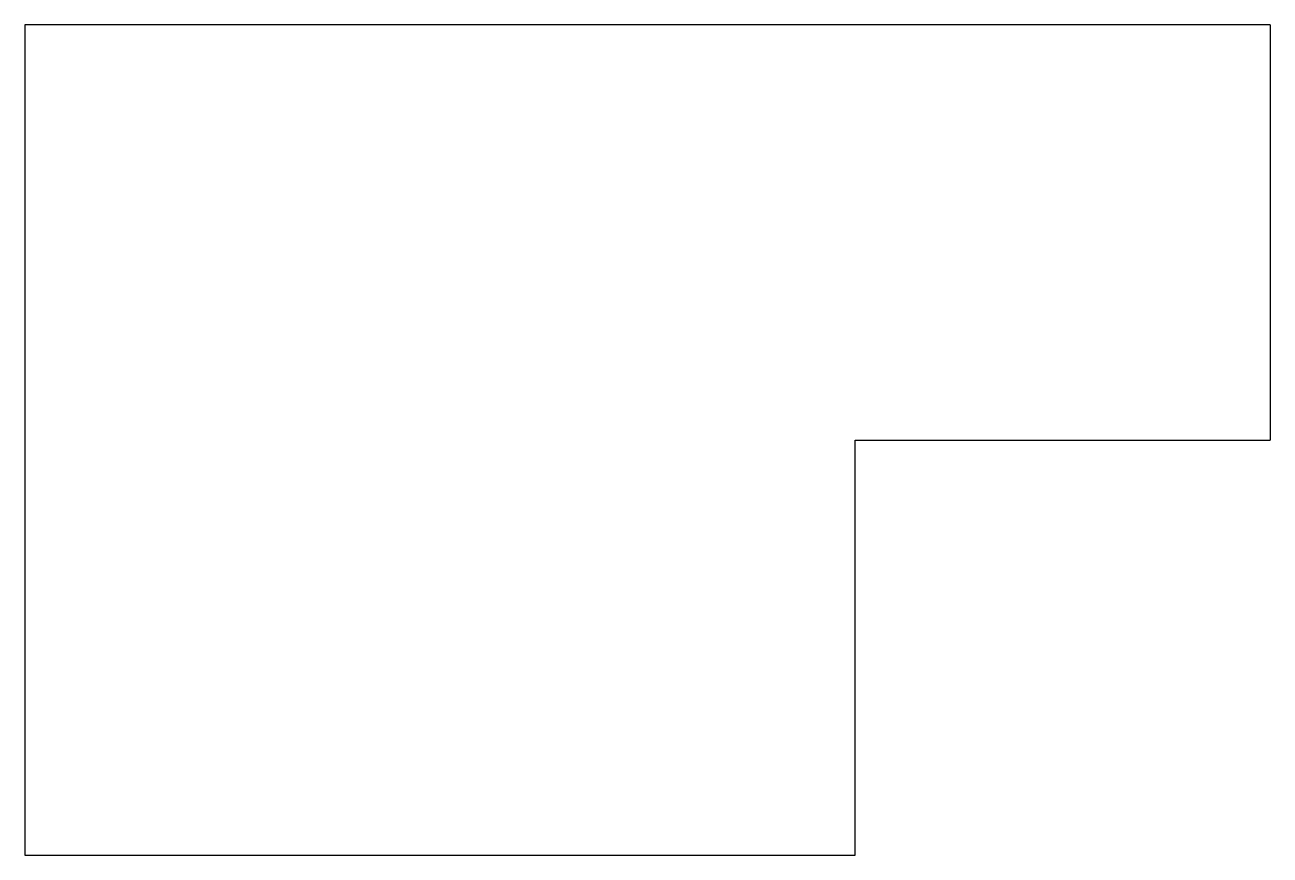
# Model space of a CAD drawing. Extents: x -60 to -30, y -60 to -40.
import ezdxf

# ---------------------------------------------------------------- set-up
doc = ezdxf.new("R2010")
doc.units = 0
doc.layers.add('VISIBLE', color=7, linetype='CONTINUOUS')

msp = doc.modelspace()

# ---------------------------------------------------------------- linework, layer by layer
at = {"layer": 'VISIBLE'}
for p, q in [((-30, -40), (-60, -40)), ((-60, -40), (-60, -60)), ((-30, -40), (-30, -50)), ((-40, -60), (-40, -50)), ((-40, -50), (-30, -50)), ((-60, -60), (-40, -60))]:
    msp.add_line(p, q, dxfattribs=at)

doc.saveas('drawing.dxf')
